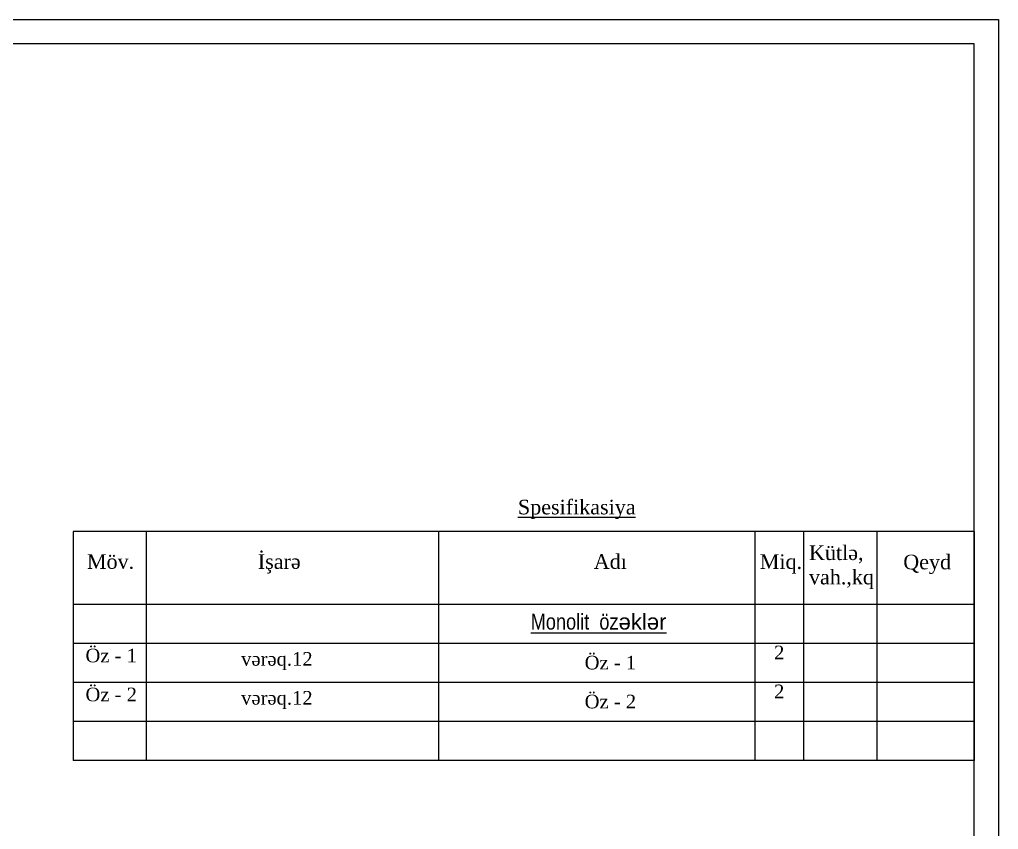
# Model space of a CAD drawing. Header units: millimetres. Extents: x -149347 to 251215, y -2929184 to -2541447.
# Drawn here: x -4444 to 14082, y -2596902 to -2581570 of the extents above; entities that cross this region are included whole.
import ezdxf

# ---------------------------------------------------------------- set-up
doc = ezdxf.new("R2010")
doc.units = ezdxf.units.MM
doc.layers.add('cedvel  0.09', color=7, linetype='Continuous', lineweight=13)
doc.styles.get("Standard").update_dxf_attribs({"font": 'times.ttf'})
doc.styles.add('style6', font='ARIALN.TTF', dxfattribs={"height": 300})
doc.styles.add('Times New  Roman', font='times.ttf')

# ---------------------------------------------------------------- blocks, each defined once
blk = doc.blocks.new('mekteb')
at = {"color": 0, "lineweight": 25}
for p, q in [((99643, -1821466), (139843, -1821466)), ((139843, -1821466), (139843, -1849866))]:
    blk.add_line(p, q, dxfattribs=at)
at = {"color": 0, "lineweight": 25, "ltscale": 15}
for p, q in [((139343, -1821966), (101643, -1821966)), ((139343, -1849366), (139343, -1821966))]:
    blk.add_line(p, q, dxfattribs=at)

msp = doc.modelspace()

# ---------------------------------------------------------------- linework, layer by layer
at = {"lineweight": 20}
for p, q in [((13620.92041, -2591263.95614), (-3430.08965, -2591263.95614)), ((-3430.08965, -2591263.95614), (-3430.08965, -2592646.47047)), ((-2047.57532, -2591263.95614), (-2047.57532, -2592646.47047)), ((3482.482, -2591263.95614), (3482.482, -2592646.47047)), ((9473.37742, -2591263.95614), (9473.37742, -2592646.47047)), ((10395.05364, -2591263.95614), (10395.05364, -2592646.47047)), ((11777.56797, -2591263.95614), (11777.56797, -2592646.47047)), ((13620.92041, -2591263.95614), (13620.92041, -2595595.83437)), ((13620.92041, -2592646.47047), (-3430.08965, -2592646.47047)), ((-3430.08965, -2592646.47047), (-3430.08965, -2595595.83437)), ((-2047.57532, -2592646.47047), (-2047.57532, -2595595.83437)), ((3482.482, -2592646.47047), (3482.482, -2595595.83437)), ((9473.37742, -2592646.47047), (9473.37742, -2595595.83437)), ((10395.05364, -2592646.47047), (10395.05364, -2595595.83437)), ((11777.56797, -2592646.47047), (11777.56797, -2595595.83437)), ((13620.92041, -2593383.81144), (-3430.08965, -2593383.81144))]:
    msp.add_line(p, q, dxfattribs=at)
at = {"layer": 'cedvel  0.09', "lineweight": 20}
for p, q in [((13620.92041, -2594121.15242), (-3430.08965, -2594121.15242)), ((13620.92041, -2594858.49339), (-3430.08965, -2594858.49339)), ((13620.92041, -2595595.83437), (-3430.08965, -2595595.83437))]:
    msp.add_line(p, q, dxfattribs=at)

# ---------------------------------------------------------------- block references
at = {"lineweight": 15, "xscale": 0.921676330974804, "yscale": 0.921676330974804, "zscale": 0.921676330974804}
msp.add_blockref('mekteb', (-114808.40342, -902768.44558), dxfattribs=at)

# ---------------------------------------------------------------- texts
at = {"color": 7, "lineweight": 5, "ltscale": 15, "char_height": 276.5028658, "attachment_point": 1, "style": 'Times New  Roman'}
for s, insert in [('{\\fTimes New Roman|b0|i0|c238|p18;\\LSpesifikasiya}', (4988.04216, -2590660.21498)), ('{\\fTimes New Roman|b0|i0|c238|p18;Kütlə,\\Pvah.,kq}', (10496.14774, -2591524.78536)), ('{\\fTimes New Roman|b0|i0|c238|p18;Möv.}', (-3169.111, -2591691.80061)), ('{\\fTimes New Roman|b0|i0|c238|p18;İşarə}', (64.71435, -2591691.80061)), ('{\\fTimes New Roman|b0|i0|c238|p18;Adı}', (6423.13033, -2591691.80061)), ('{\\fTimes New Roman|b0|i0|c238|p18;Miq.}', (9564.99155, -2591693.26504)), ('{\\fTimes New Roman|b0|i0|c238|p18;Qeyd}', (12280.67043, -2591700.73212))]:
    msp.add_mtext_dynamic_manual_height_columns(s, width=1410.2899377, gutter_width=4505.56669, heights=[0], dxfattribs=dict(at, insert=insert))
at = {"lineweight": 25, "insert": (5229.99059, -2592818.53217), "char_height": 300, "width": 5344.6715915, "attachment_point": 1, "style": 'style6'}
msp.add_mtext('{\\fArial Narrow|b0|i0|c238|p34;\\LMonolit  öz\\fArial|b0|i0|c238|p34;əklər\\fArial Narrow|b0|i0|c238|p34;  \\l  }', dxfattribs=at)
at = {"lineweight": 40, "attachment_point": 1}
for s, insert, char_height, width in [('{\\fTimes New Roman|b0|i0|c238|p18;\\H0.7x;Öz - 1\\H1.4285x;   }', (-3196.9776, -2593479.91818), 368.6704877, 1124.4211823), ('{\\fTimes New Roman|b0|i0|c238|p18;\\H0.7x;vərəq.12}', (-250.67163, -2593544.20588), 368.6704877, 1265.427116), ('{\\fTimes New Roman|b0|i0|c238|p18;Öz - 1   }', (6250.49414, -2593614.07665), 258.0684197, 2370.4240223), ('{\\fTimes New Roman|b0|i0|c238|p18;\\H0.56x;2\\H1.7858x;   }', (9835.42315, -2593422.19391), 460.8381097, 11643.3945187), ('{\\fTimes New Roman|b0|i0|c238|p18;\\H0.7x;Öz - 2\\H1.4285x;   }', (-3196.9776, -2594217.25915), 368.6704877, 1124.4211823), ('{\\fTimes New Roman|b0|i0|c238|p18;\\H0.56x;2\\H1.7858x;   }', (9835.42315, -2594159.53489), 460.8381097, 11643.3945187), ('{\\fTimes New Roman|b0|i0|c238|p18;\\H0.7x;vərəq.12}', (-250.67163, -2594281.54686), 368.6704877, 1265.427116), ('{\\fTimes New Roman|b0|i0|c238|p18;Öz - 2   }', (6250.49414, -2594351.41763), 258.0684197, 2370.4240223)]:
    msp.add_mtext(s, dxfattribs=dict(at, insert=insert, char_height=char_height, width=width))

doc.saveas('drawing.dxf')
